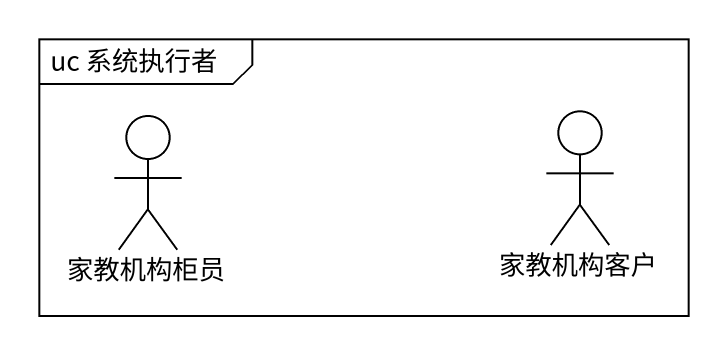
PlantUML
@startuml
mainframe uc 系统执行者
actor 家教机构柜员
actor 家教机构客户
@enduml
